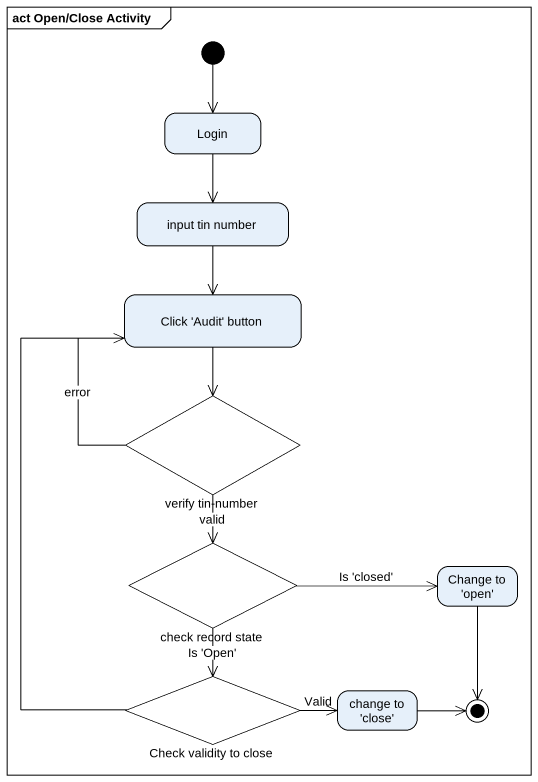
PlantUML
@startuml
mainframe act Open/Close Activity
hide empty description
state Login
state "input tin number" as input_tin_number
state "Click 'Audit' button" as Click_Audit_button
state "verify tin-number" as verify_tin_number <<choice>>
state "check record state" as check_record_state <<choice>>
state "Change to 'open'" as Change_to_open
state "Check validity to close" as Check_validity_to_close <<choice>>
state "change to 'close'" as change_to_close
[*] --> Login
Login --> input_tin_number
input_tin_number --> Click_Audit_button
Click_Audit_button --> verify_tin_number
verify_tin_number -up-> Click_Audit_button : error
verify_tin_number --> check_record_state : valid
check_record_state -right-> Change_to_open : Is 'closed'
check_record_state --> Check_validity_to_close : Is 'Open'
Check_validity_to_close -up-> Click_Audit_button
Check_validity_to_close -right-> change_to_close : Valid
Change_to_open --> [*]
change_to_close -right-> [*]
@enduml
